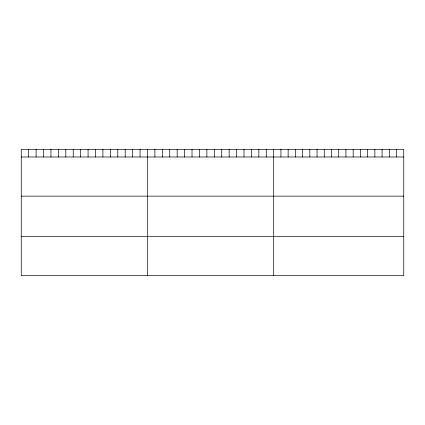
<?xml version="1.0" encoding="UTF-8"?>
<svg xmlns="http://www.w3.org/2000/svg" width="425" height="425" viewBox="0 0 425 425"><rect width="100%" height="100%" fill="white"/><g stroke="black" fill="none" stroke-linecap="round" stroke-linejoin="round"><path stroke-width="0.64" d="M403.75 156.99L403.75 275.655L21.25 275.655L21.25 149.345L403.75 149.345L403.75 156.99L21.25 156.99M21.25 196.148L403.75 196.148M21.25 236.497L403.75 236.497M396.525 149.345L396.525 156.99M389.3 149.345L389.3 156.99M382.075 149.345L382.075 156.99M374.85 149.345L374.85 156.99M367.625 149.345L367.625 156.99M360.4 149.345L360.4 156.99M353.175 149.345L353.175 156.99M345.95 149.345L345.95 156.99M338.725 149.345L338.725 156.99M331.5 149.345L331.5 156.99M324.275 149.345L324.275 156.99M317.05 149.345L317.05 156.99M309.825 149.345L309.825 156.99M302.6 149.345L302.6 156.99M295.375 149.345L295.375 156.99M288.15 149.345L288.15 156.99M280.925 149.345L280.925 156.99M273.7 149.345L273.7 275.655M266.273 149.345L266.273 156.99M258.852 149.345L258.852 156.99M251.425 149.345L251.425 156.99M243.998 149.345L243.998 156.99M236.576 149.345L236.576 156.99M229.149 149.345L229.149 156.99M221.722 149.345L221.722 156.99M214.301 149.345L214.301 156.99M206.874 149.345L206.874 156.99M199.452 149.345L199.452 156.99M192.026 149.345L192.026 156.99M184.599 149.345L184.599 156.99M177.177 149.345L177.177 156.99M169.75 149.345L169.75 156.99M162.323 149.345L162.323 156.99M154.902 149.345L154.902 156.99M147.475 149.345L147.475 275.655M140.048 149.345L140.048 156.99M132.627 149.345L132.627 156.99M125.2 149.345L125.2 156.99M117.773 149.345L117.773 156.99M110.351 149.345L110.351 156.99M102.924 149.345L102.924 156.99M95.498 149.345L95.498 156.99M88.076 149.345L88.076 156.99M80.649 149.345L80.649 156.99M73.228 149.345L73.228 156.99M65.801 149.345L65.801 156.99M58.374 149.345L58.374 156.99M50.952 149.345L50.952 156.99M43.525 149.345L43.525 156.99M36.098 149.345L36.098 156.99M28.677 149.345L28.677 156.99"/></g></svg>
